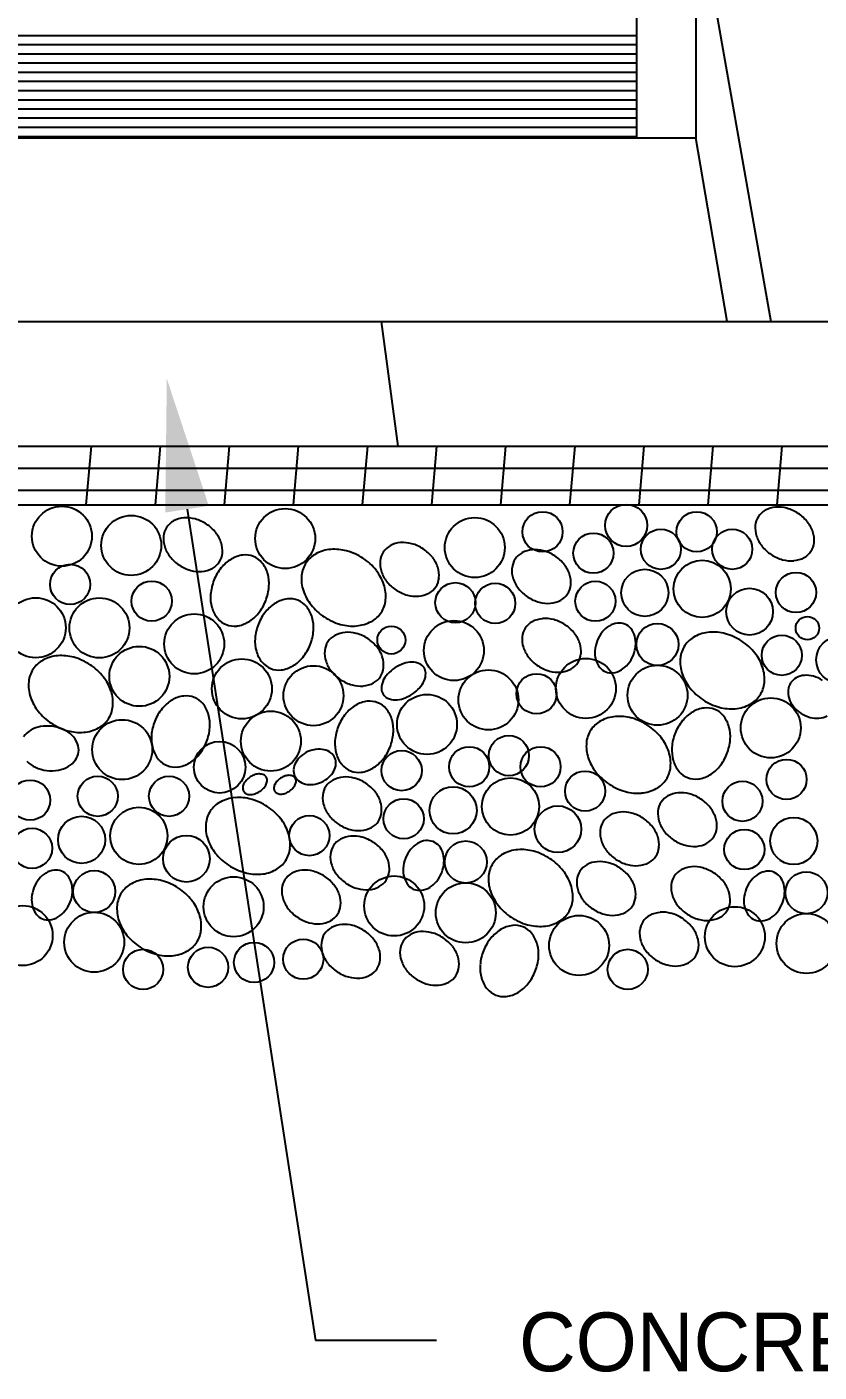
# Paper-space layout 'ESC' of a CAD drawing. Header units: feet, sheet in inches. Extents: x -1.2 to 33.8, y 0.1 to 22.9.
# Drawn here: x 22.954 to 23.706, y 5.222 to 6.501 of the extents above; entities that cross this region are included whole.
import ezdxf

# ---------------------------------------------------------------- set-up
doc = ezdxf.new("R2010")
doc.units = ezdxf.units.FT
doc.header["$MEASUREMENT"] = 0
doc.layers.add('TBLK', color=7, linetype='Continuous')
doc.styles.add('LEROY', font='leroy.shx')

# ---------------------------------------------------------------- blocks, each defined once
blk = doc.blocks.new('ESC DET')
at = {"layer": 'TBLK'}
for p, q in [((25.1396, 7.7134), (25.3133, 6.7294)), ((25.2419, 7.1342), (25.2419, 6.9039)), ((25.186, 6.9039), (25.186, 7.0788)), ((22.221, 7.0013), (25.186, 7.0013)), ((22.2179, 6.9838), (25.186, 6.9838)), ((22.2195, 6.9926), (25.186, 6.9926)), ((22.2164, 6.9751), (25.186, 6.9751)), ((22.2133, 6.9577), (25.186, 6.9577)), ((22.2149, 6.9664), (25.186, 6.9664)), ((22.2118, 6.9489), (25.186, 6.9489)), ((22.2087, 6.9315), (25.186, 6.9315)), ((22.2102, 6.9402), (25.186, 6.9402)), ((22.2072, 6.9228), (25.186, 6.9228)), ((22.2056, 6.914), (25.186, 6.914)), ((22.2041, 6.9053), (25.186, 6.9053)), ((22.4331, 6.9039), (25.186, 6.9039)), ((25.186, 6.9039), (25.2419, 6.9039)), ((25.2718, 6.7294), (25.2419, 6.9039)), ((21.9986, 6.7294), (25.4878, 6.7294)), ((24.9592, 6.6108), (24.9432, 6.7294)), ((21.9749, 6.6108), (25.5114, 6.6108)), ((24.6626, 6.555), (24.6675, 6.6108)), ((24.7283, 6.555), (24.7332, 6.6108)), ((24.794, 6.555), (24.7988, 6.6108)), ((24.8596, 6.555), (24.8645, 6.6108)), ((24.9253, 6.555), (24.9302, 6.6108)), ((24.991, 6.555), (24.9959, 6.6108)), ((25.0567, 6.555), (25.0615, 6.6108)), ((25.1223, 6.555), (25.1272, 6.6108)), ((25.188, 6.555), (25.1929, 6.6108)), ((25.2537, 6.555), (25.2586, 6.6108)), ((25.3193, 6.555), (25.3242, 6.6108)), ((21.9712, 6.5898), (25.5151, 6.5898)), ((21.9675, 6.5689), (25.5188, 6.5689)), ((21.9651, 6.555), (25.5213, 6.555)), ((24.7584, 6.5509), (24.8806, 5.7606)), ((24.9955, 5.7606), (24.8806, 5.7606))]:
    blk.add_line(p, q, dxfattribs=at)
for centre, radius in [((24.6395, 6.5252), 0.0285), ((24.8517, 6.523), 0.0285), ((25.0963, 6.5294), 0.0191), ((25.1758, 6.5355), 0.02), ((25.2428, 6.5294), 0.0191), ((24.7054, 6.5165), 0.0285), ((25.0319, 6.5144), 0.0285), ((25.1446, 6.5091), 0.0191), ((25.2088, 6.5128), 0.0191), ((25.2766, 6.5128), 0.0191), ((24.6473, 6.4794), 0.0191), ((25.248, 6.4751), 0.0272), ((25.1935, 6.4714), 0.0224), ((25.3372, 6.4717), 0.0191), ((24.7248, 6.4635), 0.0191), ((25.0135, 6.462), 0.0191), ((25.0513, 6.4614), 0.0191), ((25.1465, 6.4634), 0.0191), ((25.2931, 6.4535), 0.0222), ((24.6146, 6.4382), 0.0285), ((24.6751, 6.438), 0.0285), ((24.7653, 6.4228), 0.0285), ((25.348, 6.4378), 0.0111), ((24.9526, 6.4265), 0.0133), ((25.0121, 6.4165), 0.0285), ((25.2055, 6.4223), 0.02), ((24.7131, 6.392), 0.0285), ((25.3237, 6.412), 0.0191), ((25.3789, 6.4077), 0.0224), ((24.8105, 6.3801), 0.0285), ((25.1375, 6.3805), 0.0285), ((24.8786, 6.3736), 0.0285), ((25.0449, 6.3696), 0.0285), ((25.0906, 6.3754), 0.0191), ((25.2056, 6.374), 0.0285), ((24.9865, 6.3463), 0.0285), ((25.3132, 6.343), 0.0285), ((24.8381, 6.3304), 0.0285), ((24.6968, 6.3223), 0.0285), ((25.0643, 6.3166), 0.0191), ((24.7894, 6.3056), 0.0245), ((24.9624, 6.3024), 0.0191), ((25.0266, 6.306), 0.0191), ((25.0944, 6.306), 0.0191), ((25.3282, 6.294), 0.0191), ((24.6093, 6.2743), 0.0191), ((24.6735, 6.278), 0.0191), ((24.7413, 6.278), 0.0191), ((25.0658, 6.2683), 0.0272), ((25.1368, 6.2829), 0.0191), ((25.2863, 6.2732), 0.0191), ((25.0113, 6.2646), 0.0224), ((24.7127, 6.2403), 0.0272), ((24.9643, 6.2566), 0.0191), ((25.1109, 6.2467), 0.0222), ((24.6582, 6.2366), 0.0224), ((24.8747, 6.2406), 0.0191), ((25.3351, 6.2355), 0.0224), ((24.6111, 6.2285), 0.0191), ((24.7578, 6.2186), 0.0222), ((25.2881, 6.2274), 0.0191), ((25.0233, 6.2155), 0.02), ((24.6702, 6.1874), 0.02), ((25.3471, 6.1863), 0.02), ((24.8027, 6.173), 0.0285), ((24.9553, 6.1737), 0.0285), ((25.0233, 6.1672), 0.0285), ((24.6022, 6.1456), 0.0285), ((24.6702, 6.1392), 0.0285), ((25.131, 6.1362), 0.0285), ((25.2791, 6.1445), 0.0285), ((25.3472, 6.1381), 0.0285), ((24.8221, 6.12), 0.0191), ((24.8689, 6.1231), 0.0191), ((24.7167, 6.1134), 0.0191), ((24.7784, 6.1154), 0.0191), ((25.1773, 6.1134), 0.0191)]:
    blk.add_circle(centre, radius, dxfattribs=at)
for centre, radius, start, end in [((25.3168, 6.5337), 0.0184, 118.6246, 146.5917), ((25.3198, 6.5282), 0.0247, 94.5496, 118.6246), ((25.3203, 6.5223), 0.0306, 74.4989, 94.5496), ((25.3182, 6.5149), 0.0383, 56.5917, 74.4989), ((24.7544, 6.5235), 0.0184, 118.6246, 146.5917), ((24.7574, 6.518), 0.0247, 94.5496, 118.6246), ((24.7579, 6.5121), 0.0306, 74.4989, 94.5496), ((24.7558, 6.5047), 0.0383, 56.5917, 74.4989), ((24.7558, 6.5047), 0.0383, 38.6845, 56.5917), ((25.3231, 6.5331), 0.0247, 174.5588, 198.6338), ((25.3168, 6.5337), 0.0184, 146.5917, 174.5588), ((25.3182, 6.5149), 0.0383, 38.6845, 56.5917), ((25.3242, 6.5197), 0.0306, 18.6338, 38.6845), ((24.7607, 6.5229), 0.0247, 174.5588, 198.6338), ((24.7544, 6.5235), 0.0184, 146.5917, 174.5588), ((24.7618, 6.5095), 0.0306, 18.6338, 38.6845), ((25.3287, 6.535), 0.0306, 198.6338, 218.6845), ((25.3298, 6.5216), 0.0247, 354.5588, 18.6338), ((24.7662, 6.5248), 0.0306, 198.6338, 218.6845), ((24.7674, 6.5114), 0.0247, 354.5588, 18.6338), ((24.8978, 6.4775), 0.0353, 94.5496, 118.6246), ((24.8984, 6.4691), 0.0437, 74.4989, 94.5496), ((24.8955, 6.4586), 0.0547, 56.5917, 74.4989), ((24.9603, 6.5), 0.0184, 146.5917, 174.5588), ((24.9603, 6.5), 0.0184, 118.6246, 146.5917), ((24.9633, 6.4945), 0.0247, 94.5496, 118.6246), ((24.9638, 6.4886), 0.0306, 74.4989, 94.5496), ((24.9617, 6.4812), 0.0383, 56.5917, 74.4989), ((24.9617, 6.4812), 0.0383, 38.6845, 56.5917), ((25.0856, 6.4933), 0.0184, 118.6246, 146.5917), ((25.0886, 6.4878), 0.0247, 94.5496, 118.6246), ((25.089, 6.4819), 0.0306, 74.4989, 94.5496), ((25.087, 6.4745), 0.0383, 56.5917, 74.4989), ((25.3347, 6.5398), 0.0383, 218.6845, 236.5917), ((25.3361, 6.521), 0.0184, 298.6246, 326.5917), ((25.3361, 6.521), 0.0184, 326.5917, 354.5588), ((24.7722, 6.5296), 0.0383, 218.6845, 236.5917), ((24.7722, 6.5296), 0.0383, 236.5917, 254.4989), ((24.7737, 6.5108), 0.0184, 298.6246, 326.5917), ((24.7737, 6.5108), 0.0184, 326.5917, 354.5588), ((24.8189, 6.4727), 0.0359, 121.1501, 140.8811), ((24.8149, 6.4792), 0.0283, 96.9668, 121.1501), ((24.814, 6.4871), 0.0203, 68.3117, 96.9668), ((24.814, 6.4871), 0.0203, 39.6566, 68.3117), ((24.8078, 6.482), 0.0283, 15.4734, 39.6566), ((24.8935, 6.4854), 0.0263, 146.5917, 174.5588), ((24.8935, 6.4854), 0.0263, 118.6246, 146.5917), ((24.8955, 6.4586), 0.0547, 38.6845, 56.5917), ((24.9666, 6.4994), 0.0247, 174.5588, 198.6338), ((24.9677, 6.486), 0.0306, 18.6338, 38.6845), ((25.0856, 6.4933), 0.0184, 146.5917, 174.5588), ((25.087, 6.4745), 0.0383, 38.6845, 56.5917), ((25.093, 6.4793), 0.0306, 18.6338, 38.6845), ((25.3347, 6.5398), 0.0383, 236.5917, 254.4989), ((25.3326, 6.5324), 0.0306, 254.4989, 274.5496), ((25.3331, 6.5266), 0.0247, 274.5496, 298.6246), ((24.7702, 6.5222), 0.0306, 254.4989, 274.5496), ((24.7706, 6.5163), 0.0247, 274.5496, 298.6246), ((24.8266, 6.4664), 0.0459, 140.8811, 158.3117), ((24.8005, 6.48), 0.0359, 355.7424, 15.4734), ((24.9024, 6.4846), 0.0353, 174.5588, 198.6338), ((24.9041, 6.4654), 0.0437, 18.6338, 38.6845), ((24.9721, 6.5013), 0.0306, 198.6338, 218.6845), ((24.9796, 6.4873), 0.0184, 326.5917, 354.5588), ((24.9733, 6.4879), 0.0247, 354.5588, 18.6338), ((25.0918, 6.4927), 0.0247, 174.5588, 198.6338), ((25.0974, 6.4946), 0.0306, 198.6338, 218.6845), ((25.0986, 6.4812), 0.0247, 354.5588, 18.6338), ((24.8266, 6.4664), 0.0459, 158.3117, 175.7424), ((24.7905, 6.4808), 0.0459, 338.3117, 355.7424), ((24.9104, 6.4873), 0.0437, 198.6338, 218.6845), ((24.912, 6.4681), 0.0353, 354.5588, 18.6338), ((24.9781, 6.5061), 0.0383, 218.6845, 236.5917), ((24.9781, 6.5061), 0.0383, 236.5917, 254.4989), ((24.9765, 6.4928), 0.0247, 274.5496, 298.6246), ((24.9796, 6.4873), 0.0184, 298.6246, 326.5917), ((25.1034, 6.4994), 0.0383, 218.6845, 236.5917), ((25.1048, 6.4806), 0.0184, 326.5917, 354.5588), ((24.8166, 6.4671), 0.0359, 175.7424, 195.4734), ((24.7905, 6.4808), 0.0459, 320.8811, 338.3117), ((24.8612, 6.431), 0.0359, 121.1501, 140.8811), ((24.8572, 6.4375), 0.0283, 96.9668, 121.1501), ((24.8563, 6.4454), 0.0203, 68.3117, 96.9668), ((24.8563, 6.4454), 0.0203, 39.6566, 68.3117), ((24.8501, 6.4403), 0.0283, 15.4734, 39.6566), ((24.919, 6.4941), 0.0547, 218.6845, 236.5917), ((24.921, 6.4672), 0.0263, 326.5917, 354.5588), ((24.9761, 6.4987), 0.0306, 254.4989, 274.5496), ((25.1034, 6.4994), 0.0383, 236.5917, 254.4989), ((25.1013, 6.492), 0.0306, 254.4989, 274.5496), ((25.1018, 6.4861), 0.0247, 274.5496, 298.6246), ((25.1048, 6.4806), 0.0184, 298.6246, 326.5917), ((24.8093, 6.4651), 0.0283, 195.4734, 219.6566), ((24.8032, 6.46), 0.0203, 219.6566, 248.3117), ((24.7983, 6.4744), 0.0359, 301.1501, 320.8811), ((24.8689, 6.4247), 0.0459, 140.8811, 158.3117), ((24.8428, 6.4383), 0.0359, 355.7424, 15.4734), ((24.919, 6.4941), 0.0547, 236.5917, 254.4989), ((24.921, 6.4672), 0.0263, 298.6246, 326.5917), ((25.0983, 6.4222), 0.0247, 94.5496, 118.6246), ((25.0988, 6.4164), 0.0306, 74.4989, 94.5496), ((25.0967, 6.409), 0.0383, 56.5917, 74.4989), ((24.8032, 6.46), 0.0203, 248.3117, 276.9668), ((24.8022, 6.468), 0.0283, 276.9668, 301.1501), ((24.8689, 6.4247), 0.0459, 158.3117, 175.7424), ((24.8328, 6.439), 0.0459, 338.3117, 355.7424), ((24.9106, 6.4091), 0.0247, 94.5496, 118.6246), ((24.916, 6.4835), 0.0437, 254.4989, 274.5496), ((24.9111, 6.4033), 0.0306, 74.4989, 94.5496), ((24.9091, 6.3959), 0.0383, 56.5917, 74.4989), ((24.9167, 6.4752), 0.0353, 274.5496, 298.6246), ((25.0953, 6.4278), 0.0184, 146.5917, 174.5588), ((25.0953, 6.4278), 0.0184, 118.6246, 146.5917), ((25.0967, 6.409), 0.0383, 38.6845, 56.5917), ((25.1027, 6.4138), 0.0306, 18.6338, 38.6845), ((25.1781, 6.414), 0.0321, 140.8811, 158.3117), ((25.1726, 6.4184), 0.0251, 121.1501, 140.8811), ((25.1699, 6.4229), 0.0198, 96.9668, 121.1501), ((25.1692, 6.4285), 0.0142, 68.3117, 96.9668), ((25.1692, 6.4285), 0.0142, 39.6566, 68.3117), ((25.1649, 6.4249), 0.0198, 15.4734, 39.6566), ((25.2578, 6.3988), 0.0353, 94.5496, 118.6246), ((25.2584, 6.3904), 0.0437, 74.4989, 94.5496), ((25.2555, 6.3798), 0.0547, 56.5917, 74.4989), ((24.8589, 6.4254), 0.0359, 175.7424, 195.4734), ((24.8328, 6.439), 0.0459, 320.8811, 338.3117), ((24.9076, 6.4147), 0.0184, 146.5917, 174.5588), ((24.9076, 6.4147), 0.0184, 118.6246, 146.5917), ((24.9091, 6.3959), 0.0383, 38.6845, 56.5917), ((24.9151, 6.4007), 0.0306, 18.6338, 38.6845), ((25.1015, 6.4272), 0.0247, 174.5588, 198.6338), ((25.1083, 6.4157), 0.0247, 354.5588, 18.6338), ((25.1781, 6.414), 0.0321, 158.3117, 175.7424), ((25.1528, 6.424), 0.0321, 338.3117, 355.7424), ((25.1598, 6.4235), 0.0251, 355.7424, 15.4734), ((25.2535, 6.4067), 0.0263, 146.5917, 174.5588), ((25.2535, 6.4067), 0.0263, 118.6246, 146.5917), ((25.2555, 6.3798), 0.0547, 38.6845, 56.5917), ((24.6341, 6.3843), 0.0263, 118.6246, 146.5917), ((24.6384, 6.3764), 0.0353, 94.5496, 118.6246), ((24.6391, 6.368), 0.0437, 74.4989, 94.5496), ((24.6362, 6.3574), 0.0547, 56.5917, 74.4989), ((24.8516, 6.4234), 0.0283, 195.4734, 219.6566), ((24.8406, 6.4327), 0.0359, 301.1501, 320.8811), ((24.9139, 6.4141), 0.0247, 174.5588, 198.6338), ((24.9206, 6.4025), 0.0247, 354.5588, 18.6338), ((25.1071, 6.4291), 0.0306, 198.6338, 218.6845), ((25.1131, 6.4339), 0.0383, 218.6845, 236.5917), ((25.1145, 6.4151), 0.0184, 326.5917, 354.5588), ((25.1711, 6.4145), 0.0251, 175.7424, 195.4734), ((25.166, 6.4131), 0.0198, 195.4734, 219.6566), ((25.1528, 6.424), 0.0321, 320.8811, 338.3117), ((25.2624, 6.4058), 0.0353, 174.5588, 198.6338), ((25.2641, 6.3867), 0.0437, 18.6338, 38.6845), ((24.6341, 6.3843), 0.0263, 146.5917, 174.5588), ((24.6362, 6.3574), 0.0547, 38.6845, 56.5917), ((24.8455, 6.4183), 0.0203, 219.6566, 248.3117), ((24.8455, 6.4183), 0.0203, 248.3117, 276.9668), ((24.8445, 6.4262), 0.0283, 276.9668, 301.1501), ((24.9195, 6.4159), 0.0306, 198.6338, 218.6845), ((24.9255, 6.4208), 0.0383, 218.6845, 236.5917), ((24.9269, 6.4019), 0.0184, 326.5917, 354.5588), ((24.9676, 6.3774), 0.0251, 138.1171, 156.0666), ((24.9754, 6.3704), 0.0355, 123.0548, 138.1171), ((24.9754, 6.3704), 0.0355, 107.9926, 123.0548), ((24.9722, 6.3804), 0.0251, 90.0431, 107.9926), ((24.9722, 6.388), 0.0175, 65.5743, 90.0431), ((24.9753, 6.3948), 0.01, 33.0548, 65.5743), ((24.9753, 6.3948), 0.01, 0.5354, 33.0548), ((24.9678, 6.3947), 0.0175, 336.0666, 0.5354), ((25.1131, 6.4339), 0.0383, 236.5917, 254.4989), ((25.1111, 6.4265), 0.0306, 254.4989, 274.5496), ((25.1115, 6.4206), 0.0247, 274.5496, 298.6246), ((25.1145, 6.4151), 0.0184, 298.6246, 326.5917), ((25.1617, 6.4095), 0.0142, 219.6566, 248.3117), ((25.1617, 6.4095), 0.0142, 248.3117, 276.9668), ((25.161, 6.4151), 0.0198, 276.9668, 301.1501), ((25.1582, 6.4196), 0.0251, 301.1501, 320.8811), ((25.2704, 6.4085), 0.0437, 198.6338, 218.6845), ((25.272, 6.3893), 0.0353, 354.5588, 18.6338), ((24.6431, 6.3835), 0.0353, 174.5588, 198.6338), ((24.6447, 6.3643), 0.0437, 18.6338, 38.6845), ((24.9255, 6.4208), 0.0383, 236.5917, 254.4989), ((24.9234, 6.4133), 0.0306, 254.4989, 274.5496), ((24.9239, 6.4075), 0.0247, 274.5496, 298.6246), ((24.9269, 6.4019), 0.0184, 298.6246, 326.5917), ((24.9607, 6.3805), 0.0175, 156.0666, 180.5354), ((24.9608, 6.3978), 0.0251, 318.1171, 336.0666), ((25.281, 6.3885), 0.0263, 326.5917, 354.5588), ((25.3444, 6.3776), 0.0147, 146.5917, 174.5588), ((25.3444, 6.3776), 0.0147, 118.6246, 146.5917), ((25.3468, 6.3732), 0.0198, 94.5496, 118.6246), ((25.3472, 6.3685), 0.0245, 74.4989, 94.5496), ((25.3456, 6.3626), 0.0306, 56.5917, 74.4989), ((24.6511, 6.3861), 0.0437, 198.6338, 218.6845), ((24.6527, 6.367), 0.0353, 354.5588, 18.6338), ((24.7627, 6.3387), 0.0359, 121.1501, 140.8811), ((24.7587, 6.3452), 0.0283, 96.9668, 121.1501), ((24.7578, 6.3531), 0.0203, 68.3117, 96.9668), ((24.7578, 6.3531), 0.0203, 39.6566, 68.3117), ((24.9532, 6.3804), 0.01, 180.5354, 213.0548), ((24.9532, 6.3804), 0.01, 213.0548, 245.5743), ((24.9563, 6.3872), 0.0175, 245.5743, 270.0431), ((24.9563, 6.3948), 0.0251, 270.0431, 287.9926), ((24.9531, 6.4048), 0.0355, 287.9926, 303.0548), ((24.9531, 6.4048), 0.0355, 303.0548, 318.1171), ((25.279, 6.4153), 0.0547, 218.6845, 236.5917), ((25.279, 6.4153), 0.0547, 236.5917, 254.4989), ((25.281, 6.3885), 0.0263, 298.6246, 326.5917), ((25.3495, 6.3772), 0.0198, 174.5588, 198.6338), ((25.3539, 6.3787), 0.0245, 198.6338, 218.6845), ((24.6596, 6.393), 0.0547, 218.6845, 236.5917), ((24.6617, 6.3661), 0.0263, 326.5917, 354.5588), ((24.7704, 6.3324), 0.0459, 140.8811, 158.3117), ((24.7516, 6.348), 0.0283, 15.4734, 39.6566), ((24.9448, 6.3274), 0.0459, 140.8811, 158.3117), ((24.937, 6.3337), 0.0359, 121.1501, 140.8811), ((24.9331, 6.3402), 0.0283, 96.9668, 121.1501), ((24.9321, 6.3481), 0.0203, 68.3117, 96.9668), ((24.9321, 6.3481), 0.0203, 39.6566, 68.3117), ((24.926, 6.343), 0.0283, 15.4734, 39.6566), ((25.2573, 6.3273), 0.0359, 121.1501, 140.8811), ((25.2534, 6.3338), 0.0283, 96.9668, 121.1501), ((25.2524, 6.3417), 0.0203, 68.3117, 96.9668), ((25.2524, 6.3417), 0.0203, 39.6566, 68.3117), ((25.276, 6.4048), 0.0437, 254.4989, 274.5496), ((25.2767, 6.3964), 0.0353, 274.5496, 298.6246), ((25.3587, 6.3825), 0.0306, 218.6845, 236.5917), ((25.3587, 6.3825), 0.0306, 236.5917, 254.4989), ((24.6243, 6.316), 0.0287, 100.1069, 119.8379), ((24.6257, 6.3081), 0.0367, 82.6762, 100.1069), ((24.6596, 6.393), 0.0547, 236.5917, 254.4989), ((24.6257, 6.3081), 0.0367, 65.2456, 82.6762), ((24.6574, 6.374), 0.0353, 274.5496, 298.6246), ((24.6617, 6.3661), 0.0263, 298.6246, 326.5917), ((24.7704, 6.3324), 0.0459, 158.3117, 175.7424), ((24.7343, 6.3467), 0.0459, 338.3117, 355.7424), ((24.7443, 6.346), 0.0359, 355.7424, 15.4734), ((24.9448, 6.3274), 0.0459, 158.3117, 175.7424), ((24.9187, 6.341), 0.0359, 355.7424, 15.4734), ((25.1642, 6.3265), 0.0263, 118.6246, 146.5917), ((25.1685, 6.3186), 0.0353, 94.5496, 118.6246), ((25.1692, 6.3102), 0.0437, 74.4989, 94.5496), ((25.1663, 6.2997), 0.0547, 56.5917, 74.4989), ((25.1663, 6.2997), 0.0547, 38.6845, 56.5917), ((25.265, 6.321), 0.0459, 140.8811, 158.3117), ((25.2462, 6.3366), 0.0283, 15.4734, 39.6566), ((25.2389, 6.3346), 0.0359, 355.7424, 15.4734), ((25.3571, 6.3766), 0.0245, 254.4989, 274.5496), ((25.3574, 6.3719), 0.0198, 274.5496, 298.6246), ((24.6213, 6.3212), 0.0226, 119.8379, 144.0211), ((24.6291, 6.3154), 0.0287, 45.5146, 65.2456), ((24.6567, 6.3824), 0.0437, 254.4989, 274.5496), ((24.6333, 6.3197), 0.0226, 21.3313, 45.5146), ((24.7605, 6.3331), 0.0359, 175.7424, 195.4734), ((24.9348, 6.3281), 0.0359, 175.7424, 195.4734), ((24.9087, 6.3417), 0.0459, 338.3117, 355.7424), ((25.1642, 6.3265), 0.0263, 146.5917, 174.5588), ((25.1748, 6.3065), 0.0437, 18.6338, 38.6845), ((25.265, 6.321), 0.0459, 158.3117, 175.7424), ((25.2289, 6.3353), 0.0459, 338.3117, 355.7424), ((24.6393, 6.322), 0.0162, 324.0211, 352.6762), ((24.6393, 6.322), 0.0162, 352.6762, 21.3313), ((24.7531, 6.3311), 0.0283, 195.4734, 219.6566), ((24.7421, 6.3404), 0.0359, 301.1501, 320.8811), ((24.7343, 6.3467), 0.0459, 320.8811, 338.3117), ((24.8845, 6.2953), 0.0275, 114.0984, 131.5291), ((24.8845, 6.2953), 0.0275, 96.6678, 114.0984), ((24.8838, 6.3012), 0.0215, 76.9368, 96.6678), ((24.8849, 6.3057), 0.017, 52.7535, 76.9368), ((24.8878, 6.3095), 0.0122, 24.0984, 52.7535), ((24.9275, 6.3261), 0.0283, 195.4734, 219.6566), ((24.9087, 6.3417), 0.0459, 320.8811, 338.3117), ((25.1732, 6.3257), 0.0353, 174.5588, 198.6338), ((25.1828, 6.3092), 0.0353, 354.5588, 18.6338), ((25.2551, 6.3217), 0.0359, 175.7424, 195.4734), ((25.2289, 6.3353), 0.0459, 320.8811, 338.3117), ((24.6264, 6.3317), 0.0287, 225.5146, 245.2456), ((24.6297, 6.3389), 0.0367, 245.2456, 262.6762), ((24.6311, 6.3311), 0.0287, 280.1069, 299.8379), ((24.6341, 6.3258), 0.0226, 299.8379, 324.0211), ((24.747, 6.326), 0.0203, 219.6566, 248.3117), ((24.747, 6.326), 0.0203, 248.3117, 276.9668), ((24.746, 6.3339), 0.0283, 276.9668, 301.1501), ((24.8766, 6.302), 0.017, 151.2601, 175.4433), ((24.8806, 6.2998), 0.0215, 131.5291, 151.2601), ((24.883, 6.3099), 0.017, 331.2601, 355.4433), ((24.8878, 6.3095), 0.0122, 355.4433, 24.0984), ((24.9213, 6.321), 0.0203, 219.6566, 248.3117), ((24.9204, 6.3289), 0.0283, 276.9668, 301.1501), ((24.9164, 6.3354), 0.0359, 301.1501, 320.8811), ((25.1812, 6.3284), 0.0437, 198.6338, 218.6845), ((25.1918, 6.3084), 0.0263, 326.5917, 354.5588), ((25.2478, 6.3197), 0.0283, 195.4734, 219.6566), ((25.2367, 6.329), 0.0359, 301.1501, 320.8811), ((24.6297, 6.3389), 0.0367, 262.6762, 280.1069), ((24.8248, 6.2838), 0.0138, 138.1171, 156.0666), ((24.8291, 6.28), 0.0195, 123.0548, 138.1171), ((24.8291, 6.28), 0.0195, 107.9926, 123.0548), ((24.8273, 6.2855), 0.0138, 90.0431, 107.9926), ((24.8273, 6.2896), 0.00961, 65.5743, 90.0431), ((24.829, 6.2934), 0.00551, 33.0548, 65.5743), ((24.829, 6.2934), 0.00551, 0.5354, 33.0548), ((24.8249, 6.2933), 0.00961, 336.0666, 0.5354), ((24.8532, 6.2839), 0.0125, 138.1171, 156.0666), ((24.8571, 6.2804), 0.0178, 123.0548, 138.1171), ((24.8571, 6.2804), 0.0178, 107.9926, 123.0548), ((24.8555, 6.2854), 0.0125, 90.0431, 107.9926), ((24.8555, 6.2892), 0.00874, 65.5743, 90.0431), ((24.857, 6.2926), 0.00501, 33.0548, 65.5743), ((24.8718, 6.3023), 0.0122, 175.4433, 204.0984), ((24.8718, 6.3023), 0.0122, 204.0984, 232.7535), ((24.857, 6.2926), 0.00501, 0.5354, 33.0548), ((24.8533, 6.2926), 0.00874, 336.0666, 0.5354), ((24.8747, 6.3062), 0.017, 232.7535, 256.9368), ((24.875, 6.3166), 0.0275, 294.0984, 311.5291), ((24.9057, 6.2772), 0.0184, 118.6246, 146.5917), ((24.879, 6.3121), 0.0215, 311.5291, 331.2601), ((24.9088, 6.2716), 0.0247, 94.5496, 118.6246), ((24.9092, 6.2658), 0.0306, 74.4989, 94.5496), ((24.9213, 6.321), 0.0203, 248.3117, 276.9668), ((24.9072, 6.2584), 0.0383, 56.5917, 74.4989), ((25.1897, 6.3352), 0.0547, 218.6845, 236.5917), ((25.1918, 6.3084), 0.0263, 298.6246, 326.5917), ((25.2416, 6.3146), 0.0203, 219.6566, 248.3117), ((25.2416, 6.3146), 0.0203, 248.3117, 276.9668), ((25.2406, 6.3225), 0.0283, 276.9668, 301.1501), ((24.821, 6.2855), 0.00961, 156.0666, 180.5354), ((24.8169, 6.2855), 0.00551, 180.5354, 213.0548), ((24.8169, 6.2855), 0.00551, 213.0548, 245.5743), ((24.8186, 6.2892), 0.00961, 245.5743, 270.0431), ((24.8186, 6.2934), 0.0138, 270.0431, 287.9926), ((24.8168, 6.2989), 0.0195, 287.9926, 303.0548), ((24.8168, 6.2989), 0.0195, 303.0548, 318.1171), ((24.8211, 6.295), 0.0138, 318.1171, 336.0666), ((24.8497, 6.2855), 0.00874, 156.0666, 180.5354), ((24.846, 6.2854), 0.00501, 180.5354, 213.0548), ((24.846, 6.2854), 0.00501, 213.0548, 245.5743), ((24.8476, 6.2888), 0.00874, 245.5743, 270.0431), ((24.8476, 6.2926), 0.0125, 270.0431, 287.9926), ((24.8459, 6.2976), 0.0178, 287.9926, 303.0548), ((24.8459, 6.2976), 0.0178, 303.0548, 318.1171), ((24.8498, 6.2941), 0.0125, 318.1171, 336.0666), ((24.8757, 6.3106), 0.0215, 256.9368, 276.6678), ((24.875, 6.3166), 0.0275, 276.6678, 294.0984), ((24.9057, 6.2772), 0.0184, 146.5917, 174.5588), ((24.9072, 6.2584), 0.0383, 38.6845, 56.5917), ((24.9132, 6.2632), 0.0306, 18.6338, 38.6845), ((25.1897, 6.3352), 0.0547, 236.5917, 254.4989), ((25.1868, 6.3246), 0.0437, 254.4989, 274.5496), ((25.1875, 6.3163), 0.0353, 274.5496, 298.6246), ((25.2273, 6.2567), 0.0247, 94.5496, 118.6246), ((25.2278, 6.2508), 0.0306, 74.4989, 94.5496), ((25.2257, 6.2434), 0.0383, 56.5917, 74.4989), ((24.8025, 6.2494), 0.0263, 118.6246, 146.5917), ((24.8069, 6.2415), 0.0353, 94.5496, 118.6246), ((24.8075, 6.2331), 0.0437, 74.4989, 94.5496), ((24.8046, 6.2225), 0.0547, 56.5917, 74.4989), ((24.8046, 6.2225), 0.0547, 38.6845, 56.5917), ((24.912, 6.2766), 0.0247, 174.5588, 198.6338), ((24.9176, 6.2785), 0.0306, 198.6338, 218.6845), ((24.9187, 6.2651), 0.0247, 354.5588, 18.6338), ((25.2243, 6.2622), 0.0184, 146.5917, 174.5588), ((25.2243, 6.2622), 0.0184, 118.6246, 146.5917), ((25.2257, 6.2434), 0.0383, 38.6845, 56.5917), ((25.2317, 6.2482), 0.0306, 18.6338, 38.6845), ((24.8025, 6.2494), 0.0263, 146.5917, 174.5588), ((24.8132, 6.2294), 0.0437, 18.6338, 38.6845), ((24.9236, 6.2833), 0.0383, 218.6845, 236.5917), ((24.925, 6.2645), 0.0184, 298.6246, 326.5917), ((24.925, 6.2645), 0.0184, 326.5917, 354.5588), ((25.1694, 6.2439), 0.0184, 146.5917, 174.5588), ((25.1694, 6.2439), 0.0184, 118.6246, 146.5917), ((25.1724, 6.2384), 0.0247, 94.5496, 118.6246), ((25.1729, 6.2325), 0.0306, 74.4989, 94.5496), ((25.1708, 6.2251), 0.0383, 56.5917, 74.4989), ((25.1708, 6.2251), 0.0383, 38.6845, 56.5917), ((25.2306, 6.2616), 0.0247, 174.5588, 198.6338), ((25.2362, 6.2635), 0.0306, 198.6338, 218.6845), ((25.2373, 6.2501), 0.0247, 354.5588, 18.6338), ((24.8115, 6.2485), 0.0353, 174.5588, 198.6338), ((24.8211, 6.2321), 0.0353, 354.5588, 18.6338), ((24.9236, 6.2833), 0.0383, 236.5917, 254.4989), ((24.9215, 6.2759), 0.0306, 254.4989, 274.5496), ((24.922, 6.27), 0.0247, 274.5496, 298.6246), ((25.1757, 6.2433), 0.0247, 174.5588, 198.6338), ((25.1768, 6.2299), 0.0306, 18.6338, 38.6845), ((25.2422, 6.2683), 0.0383, 218.6845, 236.5917), ((25.2436, 6.2495), 0.0184, 326.5917, 354.5588), ((24.8195, 6.2512), 0.0437, 198.6338, 218.6845), ((24.8301, 6.2312), 0.0263, 326.5917, 354.5588), ((24.913, 6.221), 0.0184, 146.5917, 174.5588), ((24.913, 6.221), 0.0184, 118.6246, 146.5917), ((24.9161, 6.2155), 0.0247, 94.5496, 118.6246), ((24.9165, 6.2096), 0.0306, 74.4989, 94.5496), ((24.9145, 6.2022), 0.0383, 56.5917, 74.4989), ((24.9145, 6.2022), 0.0383, 38.6845, 56.5917), ((24.9904, 6.2116), 0.0251, 121.1501, 140.8811), ((24.9877, 6.2162), 0.0198, 96.9668, 121.1501), ((24.987, 6.2217), 0.0142, 68.3117, 96.9668), ((24.987, 6.2217), 0.0142, 39.6566, 68.3117), ((24.9827, 6.2181), 0.0198, 15.4734, 39.6566), ((25.1812, 6.2452), 0.0306, 198.6338, 218.6845), ((25.1887, 6.2312), 0.0184, 326.5917, 354.5588), ((25.1824, 6.2318), 0.0247, 354.5588, 18.6338), ((25.2422, 6.2683), 0.0383, 236.5917, 254.4989), ((25.2401, 6.2609), 0.0306, 254.4989, 274.5496), ((25.2406, 6.255), 0.0247, 274.5496, 298.6246), ((25.2436, 6.2495), 0.0184, 298.6246, 326.5917), ((24.828, 6.2581), 0.0547, 218.6845, 236.5917), ((24.8301, 6.2312), 0.0263, 298.6246, 326.5917), ((24.9193, 6.2204), 0.0247, 174.5588, 198.6338), ((24.9205, 6.207), 0.0306, 18.6338, 38.6845), ((24.9261, 6.2089), 0.0247, 354.5588, 18.6338), ((24.9958, 6.2072), 0.0321, 158.3117, 175.7424), ((24.9958, 6.2072), 0.0321, 140.8811, 158.3117), ((24.9776, 6.2167), 0.0251, 355.7424, 15.4734), ((25.0712, 6.1999), 0.0263, 118.6246, 146.5917), ((25.0755, 6.192), 0.0353, 94.5496, 118.6246), ((25.0762, 6.1836), 0.0437, 74.4989, 94.5496), ((25.0733, 6.173), 0.0547, 56.5917, 74.4989), ((25.0733, 6.173), 0.0547, 38.6845, 56.5917), ((25.1502, 6.1912), 0.0247, 94.5496, 118.6246), ((25.1507, 6.1853), 0.0306, 74.4989, 94.5496), ((25.1872, 6.25), 0.0383, 218.6845, 236.5917), ((25.1872, 6.25), 0.0383, 236.5917, 254.4989), ((25.1856, 6.2367), 0.0247, 274.5496, 298.6246), ((25.1887, 6.2312), 0.0184, 298.6246, 326.5917), ((24.6373, 6.1836), 0.0251, 121.1501, 140.8811), ((24.6346, 6.1881), 0.0198, 96.9668, 121.1501), ((24.6339, 6.1937), 0.0142, 68.3117, 96.9668), ((24.6339, 6.1937), 0.0142, 39.6566, 68.3117), ((24.6296, 6.1901), 0.0198, 15.4734, 39.6566), ((24.828, 6.2581), 0.0547, 236.5917, 254.4989), ((24.8251, 6.2475), 0.0437, 254.4989, 274.5496), ((24.8258, 6.2391), 0.0353, 274.5496, 298.6246), ((24.8668, 6.1886), 0.0184, 118.6246, 146.5917), ((24.8698, 6.1831), 0.0247, 94.5496, 118.6246), ((24.8703, 6.1772), 0.0306, 74.4989, 94.5496), ((24.8682, 6.1698), 0.0383, 56.5917, 74.4989), ((24.9249, 6.2223), 0.0306, 198.6338, 218.6845), ((24.9309, 6.2271), 0.0383, 218.6845, 236.5917), ((24.9323, 6.2083), 0.0184, 326.5917, 354.5588), ((24.9889, 6.2077), 0.0251, 175.7424, 195.4734), ((24.9706, 6.2172), 0.0321, 320.8811, 338.3117), ((24.9706, 6.2172), 0.0321, 338.3117, 355.7424), ((25.0802, 6.199), 0.0353, 174.5588, 198.6338), ((25.0712, 6.1999), 0.0263, 146.5917, 174.5588), ((25.0818, 6.1799), 0.0437, 18.6338, 38.6845), ((25.1472, 6.1967), 0.0184, 146.5917, 174.5588), ((25.1472, 6.1967), 0.0184, 118.6246, 146.5917), ((25.1487, 6.1779), 0.0383, 56.5917, 74.4989), ((25.1487, 6.1779), 0.0383, 38.6845, 56.5917), ((25.1852, 6.2426), 0.0306, 254.4989, 274.5496), ((25.2369, 6.1919), 0.0184, 118.6246, 146.5917), ((25.2399, 6.1863), 0.0247, 94.5496, 118.6246), ((25.2404, 6.1805), 0.0306, 74.4989, 94.5496), ((25.2383, 6.173), 0.0383, 56.5917, 74.4989), ((25.2383, 6.173), 0.0383, 38.6845, 56.5917), ((25.3143, 6.1825), 0.0251, 121.1501, 140.8811), ((25.3115, 6.187), 0.0198, 96.9668, 121.1501), ((25.3109, 6.1926), 0.0142, 68.3117, 96.9668), ((25.3109, 6.1926), 0.0142, 39.6566, 68.3117), ((24.6427, 6.1791), 0.0321, 158.3117, 175.7424), ((24.6427, 6.1791), 0.0321, 140.8811, 158.3117), ((24.6244, 6.1887), 0.0251, 355.7424, 15.4734), ((24.7181, 6.1718), 0.0263, 118.6246, 146.5917), ((24.7224, 6.1639), 0.0353, 94.5496, 118.6246), ((24.7231, 6.1555), 0.0437, 74.4989, 94.5496), ((24.7202, 6.145), 0.0547, 56.5917, 74.4989), ((24.7202, 6.145), 0.0547, 38.6845, 56.5917), ((24.8731, 6.188), 0.0247, 174.5588, 198.6338), ((24.8668, 6.1886), 0.0184, 146.5917, 174.5588), ((24.8682, 6.1698), 0.0383, 38.6845, 56.5917), ((24.8742, 6.1746), 0.0306, 18.6338, 38.6845), ((24.9309, 6.2271), 0.0383, 236.5917, 254.4989), ((24.9288, 6.2197), 0.0306, 254.4989, 274.5496), ((24.9293, 6.2138), 0.0247, 274.5496, 298.6246), ((24.9323, 6.2083), 0.0184, 298.6246, 326.5917), ((24.9838, 6.2063), 0.0198, 195.4734, 219.6566), ((24.9794, 6.2027), 0.0142, 219.6566, 248.3117), ((24.9794, 6.2027), 0.0142, 248.3117, 276.9668), ((24.9788, 6.2083), 0.0198, 276.9668, 301.1501), ((24.976, 6.2128), 0.0251, 301.1501, 320.8811), ((25.0898, 6.1826), 0.0353, 354.5588, 18.6338), ((25.1535, 6.1961), 0.0247, 174.5588, 198.6338), ((25.1547, 6.1827), 0.0306, 18.6338, 38.6845), ((25.1602, 6.1846), 0.0247, 354.5588, 18.6338), ((25.2432, 6.1913), 0.0247, 174.5588, 198.6338), ((25.2369, 6.1919), 0.0184, 146.5917, 174.5588), ((25.2443, 6.1778), 0.0306, 18.6338, 38.6845), ((25.3197, 6.1781), 0.0321, 158.3117, 175.7424), ((25.3197, 6.1781), 0.0321, 140.8811, 158.3117), ((25.3065, 6.189), 0.0198, 15.4734, 39.6566), ((25.3014, 6.1876), 0.0251, 355.7424, 15.4734), ((24.6358, 6.1797), 0.0251, 175.7424, 195.4734), ((24.6175, 6.1892), 0.0321, 320.8811, 338.3117), ((24.6175, 6.1892), 0.0321, 338.3117, 355.7424), ((24.7181, 6.1718), 0.0263, 146.5917, 174.5588), ((24.7287, 6.1518), 0.0437, 18.6338, 38.6845), ((24.8787, 6.1899), 0.0306, 198.6338, 218.6845), ((24.8798, 6.1765), 0.0247, 354.5588, 18.6338), ((25.0882, 6.2017), 0.0437, 198.6338, 218.6845), ((25.0988, 6.1817), 0.0263, 326.5917, 354.5588), ((25.1591, 6.198), 0.0306, 198.6338, 218.6845), ((25.1651, 6.2028), 0.0383, 218.6845, 236.5917), ((25.1665, 6.184), 0.0184, 326.5917, 354.5588), ((25.2488, 6.1931), 0.0306, 198.6338, 218.6845), ((25.2562, 6.1791), 0.0184, 326.5917, 354.5588), ((25.2499, 6.1797), 0.0247, 354.5588, 18.6338), ((25.3127, 6.1786), 0.0251, 175.7424, 195.4734), ((25.2944, 6.1881), 0.0321, 338.3117, 355.7424), ((24.6306, 6.1783), 0.0198, 195.4734, 219.6566), ((24.6263, 6.1747), 0.0142, 219.6566, 248.3117), ((24.6229, 6.1848), 0.0251, 301.1501, 320.8811), ((24.7271, 6.171), 0.0353, 174.5588, 198.6338), ((24.7367, 6.1545), 0.0353, 354.5588, 18.6338), ((24.8847, 6.1947), 0.0383, 218.6845, 236.5917), ((24.8861, 6.1759), 0.0184, 298.6246, 326.5917), ((24.8861, 6.1759), 0.0184, 326.5917, 354.5588), ((25.0967, 6.2086), 0.0547, 218.6845, 236.5917), ((25.0988, 6.1817), 0.0263, 298.6246, 326.5917), ((25.1651, 6.2028), 0.0383, 236.5917, 254.4989), ((25.163, 6.1954), 0.0306, 254.4989, 274.5496), ((25.1635, 6.1895), 0.0247, 274.5496, 298.6246), ((25.1665, 6.184), 0.0184, 298.6246, 326.5917), ((25.207, 6.1486), 0.0184, 118.6246, 146.5917), ((25.21, 6.143), 0.0247, 94.5496, 118.6246), ((25.2105, 6.1372), 0.0306, 74.4989, 94.5496), ((25.2084, 6.1298), 0.0383, 56.5917, 74.4989), ((25.2548, 6.1979), 0.0383, 218.6845, 236.5917), ((25.2548, 6.1979), 0.0383, 236.5917, 254.4989), ((25.2562, 6.1791), 0.0184, 298.6246, 326.5917), ((25.3076, 6.1772), 0.0198, 195.4734, 219.6566), ((25.3033, 6.1736), 0.0142, 219.6566, 248.3117), ((25.2999, 6.1837), 0.0251, 301.1501, 320.8811), ((25.2944, 6.1881), 0.0321, 320.8811, 338.3117), ((24.6263, 6.1747), 0.0142, 248.3117, 276.9668), ((24.6256, 6.1802), 0.0198, 276.9668, 301.1501), ((24.7351, 6.1737), 0.0437, 198.6338, 218.6845), ((24.7457, 6.1537), 0.0263, 326.5917, 354.5588), ((24.8847, 6.1947), 0.0383, 236.5917, 254.4989), ((24.8826, 6.1873), 0.0306, 254.4989, 274.5496), ((24.8831, 6.1814), 0.0247, 274.5496, 298.6246), ((24.9044, 6.137), 0.0184, 118.6246, 146.5917), ((24.9074, 6.1315), 0.0247, 94.5496, 118.6246), ((24.9079, 6.1256), 0.0306, 74.4989, 94.5496), ((24.9058, 6.1182), 0.0383, 56.5917, 74.4989), ((25.0751, 6.1205), 0.0359, 121.1501, 140.8811), ((25.0711, 6.127), 0.0283, 96.9668, 121.1501), ((25.0967, 6.2086), 0.0547, 236.5917, 254.4989), ((25.0702, 6.135), 0.0203, 68.3117, 96.9668), ((25.0702, 6.135), 0.0203, 39.6566, 68.3117), ((25.0938, 6.198), 0.0437, 254.4989, 274.5496), ((25.0945, 6.1896), 0.0353, 274.5496, 298.6246), ((25.207, 6.1486), 0.0184, 146.5917, 174.5588), ((25.2084, 6.1298), 0.0383, 38.6845, 56.5917), ((25.2144, 6.1346), 0.0306, 18.6338, 38.6845), ((25.2527, 6.1905), 0.0306, 254.4989, 274.5496), ((25.2532, 6.1847), 0.0247, 274.5496, 298.6246), ((25.3033, 6.1736), 0.0142, 248.3117, 276.9668), ((25.3026, 6.1791), 0.0198, 276.9668, 301.1501), ((24.7436, 6.1805), 0.0547, 218.6845, 236.5917), ((24.7457, 6.1537), 0.0263, 298.6246, 326.5917), ((24.9107, 6.1364), 0.0247, 174.5588, 198.6338), ((24.9044, 6.137), 0.0184, 146.5917, 174.5588), ((24.9058, 6.1182), 0.0383, 38.6845, 56.5917), ((24.9118, 6.123), 0.0306, 18.6338, 38.6845), ((24.9793, 6.1302), 0.0184, 146.5917, 174.5588), ((24.9793, 6.1302), 0.0184, 118.6246, 146.5917), ((24.9823, 6.1247), 0.0247, 94.5496, 118.6246), ((24.9827, 6.1188), 0.0306, 74.4989, 94.5496), ((24.9807, 6.1114), 0.0383, 56.5917, 74.4989), ((24.9807, 6.1114), 0.0383, 38.6845, 56.5917), ((25.0828, 6.1142), 0.0459, 140.8811, 158.3117), ((25.064, 6.1298), 0.0283, 15.4734, 39.6566), ((25.2132, 6.148), 0.0247, 174.5588, 198.6338), ((25.2188, 6.1498), 0.0306, 198.6338, 218.6845), ((25.22, 6.1364), 0.0247, 354.5588, 18.6338), ((24.7436, 6.1805), 0.0547, 236.5917, 254.4989), ((24.7407, 6.1699), 0.0437, 254.4989, 274.5496), ((24.7414, 6.1616), 0.0353, 274.5496, 298.6246), ((24.9162, 6.1383), 0.0306, 198.6338, 218.6845), ((24.9174, 6.1249), 0.0247, 354.5588, 18.6338), ((24.9855, 6.1296), 0.0247, 174.5588, 198.6338), ((24.9867, 6.1162), 0.0306, 18.6338, 38.6845), ((24.9923, 6.1181), 0.0247, 354.5588, 18.6338), ((25.0828, 6.1142), 0.0459, 158.3117, 175.7424), ((25.0567, 6.1278), 0.0359, 355.7424, 15.4734), ((25.2248, 6.1546), 0.0383, 218.6845, 236.5917), ((25.2262, 6.1358), 0.0184, 298.6246, 326.5917), ((25.2262, 6.1358), 0.0184, 326.5917, 354.5588), ((24.9222, 6.1431), 0.0383, 218.6845, 236.5917), ((24.9237, 6.1243), 0.0184, 298.6246, 326.5917), ((24.9237, 6.1243), 0.0184, 326.5917, 354.5588), ((24.9911, 6.1315), 0.0306, 198.6338, 218.6845), ((24.9985, 6.1175), 0.0184, 326.5917, 354.5588), ((25.0729, 6.1149), 0.0359, 175.7424, 195.4734), ((25.0467, 6.1286), 0.0459, 338.3117, 355.7424), ((25.2248, 6.1546), 0.0383, 236.5917, 254.4989), ((25.2228, 6.1472), 0.0306, 254.4989, 274.5496), ((25.2232, 6.1414), 0.0247, 274.5496, 298.6246), ((24.9222, 6.1431), 0.0383, 236.5917, 254.4989), ((24.9202, 6.1357), 0.0306, 254.4989, 274.5496), ((24.9207, 6.1298), 0.0247, 274.5496, 298.6246), ((24.9971, 6.1363), 0.0383, 218.6845, 236.5917), ((24.9971, 6.1363), 0.0383, 236.5917, 254.4989), ((24.9955, 6.1231), 0.0247, 274.5496, 298.6246), ((24.9985, 6.1175), 0.0184, 298.6246, 326.5917), ((25.0655, 6.1129), 0.0283, 195.4734, 219.6566), ((25.0467, 6.1286), 0.0459, 320.8811, 338.3117), ((24.995, 6.1289), 0.0306, 254.4989, 274.5496), ((25.0594, 6.1078), 0.0203, 219.6566, 248.3117), ((25.0594, 6.1078), 0.0203, 248.3117, 276.9668), ((25.0584, 6.1158), 0.0283, 276.9668, 301.1501), ((25.0545, 6.1223), 0.0359, 301.1501, 320.8811)]:
    blk.add_arc(centre, radius, start, end, dxfattribs=at)
blk.add_solid([(24.7377, 6.5477), (24.7791, 6.5541), (24.7392, 6.675)], dxfattribs=at)
at = {"layer": 'TBLK', "style": 'LEROY'}
blk.add_text('CONCRETE BLOCK', height=0.055828, dxfattribs=at).set_placement((25.0739, 5.7314))

psp = doc.layouts.new('ESC')

# ---------------------------------------------------------------- block references
psp.add_blockref('ESC DET', (-1.6527, -0.5087))

doc.saveas('drawing.dxf')
